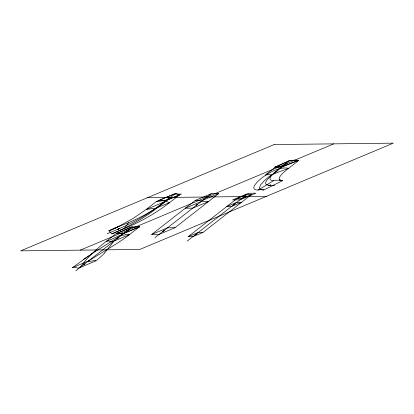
<?xml version="1.0" encoding="UTF-8"?>
<svg xmlns="http://www.w3.org/2000/svg" width="414" height="414" viewBox="0 0 414 414"><rect width="100%" height="100%" fill="white"/><g stroke="black" fill="none" stroke-linecap="round" stroke-linejoin="round"><path stroke-width="0.62" d="M117.995 226.737L132.941 218.561L146.183 209.453L165.755 201.245C154.381 210.033 141.697 217.045 128.48 222.649L128.174 223.125M128.004 223.389L127.553 224.077M127.481 224.186L127.196 224.616M127.119 224.719L124.076 228.787L120.655 230.018M135.657 226.903L138.757 226.308L139.435 226.846L129.37 234.712L114.362 240.922A18.133 3.364 -24 0 1 113.948 241.139L104.659 252.887M86.464 257.446L72.512 267.656L74.758 267.087L77.454 268.132L79.954 267.573L86.454 259.438L93.931 251.759L102.449 244.348L116.153 233.579L131.994 226.934L139.44 226.846L132.056 229.998M263.811 189.979C262.626 189.043 260.913 189.596 259.759 189.71C257.275 190.668 252.178 189.783 254.144 186.207C256.054 182.729 259.226 180.178 262.16 177.596C269.762 172.276 278.995 166.609 288.651 168.275L271.056 174.936L264.339 180.659L260.603 184.841L259.387 187.832L259.79 188.919L260.748 189.555A40.955 7.602 -24 0 0 263.811 189.979L282.7 180.623A33.767 6.267 -24 0 1 279.895 180.142C277.784 180.085 275.688 180.369 273.613 180.716C263.521 180.281 277.204 170.32 279.45 168.384L289.521 160.518L294.996 160.078L298.722 160.409L288.651 168.275C286.307 170.087 273.043 180.219 282.653 180.607A34.046 6.319 -24 0 1 279.502 179.852M124.076 228.787C140.17 221.966 155.617 213.422 169.471 202.72L179.541 194.854L175.826 193.379L161.755 199.129L156.254 201.587L146.183 209.453L154.458 208.278M75.762 270.849L132.035 227.017A18.185 3.374 -24 0 1 132.056 227.105L132.759 227.467L135.306 226.996M175.826 193.379L157.361 207.797C145.945 216.646 133.396 223.969 120.35 230.137A40.955 7.602 -24 0 1 111.971 233.863L108.908 230.857L114.678 228.228M151.71 234.448L195.356 200.366L211.197 193.721L218.644 193.633L174.998 227.716L159.157 234.36L151.71 234.448L167.551 227.803L174.998 227.716M154.965 237.636L211.197 193.721M289.521 160.518L275.434 167.142L265.364 175.003L269.141 174.579L271.056 174.936M188.106 236.725L236.782 198.71L246.92 194.461L251.686 194.404L203.01 232.42L192.872 236.668L188.106 236.725L198.244 232.477L203.01 232.42M187.164 241.129L246.92 194.461M286.162 163.804L276.128 171.65C273.701 173.818 258.564 184.654 269.535 185.348M169.781 197.437L159.69 205.303C147.079 215.052 133.013 222.825 118.357 229.04M83.4 259.594L93.714 252.54M86.987 257.089L88.032 256.364M88.56 256.007L89.621 255.283M90.692 254.558L92.011 253.673M92.255 253.513L92.736 253.187M93.29 252.819L121.928 234.795L122.539 235.338L125.411 234.816M94.692 251.893L95.184 251.567M258.119 190.047L273.499 180.737M72.512 267.656L88.348 261.017L115.936 244.079A101.145 18.78 -24 0 0 129.442 234.691M79.954 267.573L95.8 260.923L95.629 260.473L95.034 260.396L89.522 261.513L88.41 261.224A18.133 3.364 -24 0 0 88.389 261.099L88.363 261.043M111.971 233.863L120.521 230.07M117.742 226.862L116.789 227.312M118.999 226.246A34.046 6.319 -24 0 1 108.908 230.862A33.767 6.267 -24 0 0 116.986 227.229L117.11 227.167M122.171 231.172L129.121 227.886L131.999 226.929M112.101 239.038L119.051 235.752L121.928 234.795M121.876 231.312L116.158 233.574L123.6 233.486L139.44 226.846M111.806 239.178L106.082 241.445L108.333 240.87L111.024 241.911L113.534 241.352M114.657 228.238L115.03 228.073M114.963 228.104L115.584 227.829M115.558 227.845L116.086 227.612M116.21 227.56L116.52 227.426M117.322 227.084L128.48 222.649M107.154 233.744L118.295 229.066M80.28 250.139L333.72 143.86M218.644 193.633L202.803 200.278L195.356 200.366M251.686 194.404L241.548 198.653L236.782 198.71M119.387 230.515L119.713 230.386M298.722 160.409L281.127 167.075L279.15 166.718L275.434 167.142M179.541 194.854L167.432 199.936L156.254 201.587M131.724 230.101L124.433 233.056A18.133 3.364 -24 0 1 124.019 233.273L121.504 234.05L119.91 233.553M125.53 234.785L128.682 234.174L129.37 234.712M285.5 164.12L286.022 163.716A1.728 0.321 -24 0 1 286.757 163.499L287.037 163.504L286.302 163.892A1.728 0.321 -24 0 1 285.562 164.11M196.153 234.267L196.433 234.277L195.698 234.66A1.728 0.321 -24 0 1 194.958 234.878L195.418 234.484A1.728 0.321 -24 0 1 196.153 234.267M156.316 207.978L169.471 202.72L165.833 201.266M116.153 233.579L118.145 232.989L119.894 233.543M260.851 189.545L261.296 189.498M147.42 197.706L266.58 196.293M269.592 185.348L274.767 185.301M279.973 180.147L280.35 180.162M280.49 180.173L280.904 180.214M104.623 252.897A101.145 18.78 -24 0 1 95.877 260.903M117.566 229.372L119.144 228.673L117.566 229.372M268.603 185.757L270.461 184.898L268.603 185.757M83.286 264.572L83.556 264.603A1.728 0.321 -24 0 0 84.296 264.38L85.03 263.997L84.756 263.987A1.728 0.321 -24 0 0 84.016 264.204L83.307 264.556M116.862 238.355L117.126 238.381A1.728 0.321 -24 0 0 117.866 238.164L118.601 237.781L118.326 237.771A1.728 0.321 -24 0 0 117.586 237.988L116.862 238.355M126.932 230.489L127.201 230.52A1.728 0.321 -24 0 0 127.936 230.298L128.671 229.915L128.397 229.905A1.728 0.321 -24 0 0 127.657 230.122L126.948 230.474M168.917 197.721L169.186 197.747A1.728 0.321 -24 0 0 169.921 197.525L170.656 197.142L170.382 197.131A1.728 0.321 -24 0 0 169.642 197.354L168.917 197.721M162.49 231.359L162.759 231.39A1.728 0.321 -24 0 0 163.494 231.167L164.229 230.784L163.954 230.774A1.728 0.321 -24 0 0 163.214 230.991L162.49 231.359M196.06 205.142L196.329 205.168A1.728 0.321 -24 0 0 197.069 204.951L197.587 204.547A1.728 0.321 -24 0 0 196.79 204.775L196.081 205.121M206.136 197.276L206.4 197.307A1.728 0.321 -24 0 0 207.14 197.085L207.875 196.702L207.6 196.691A1.728 0.321 -24 0 0 206.86 196.909L206.136 197.276M233.299 204.702L233.563 204.728A1.728 0.321 -24 0 0 234.303 204.511L235.038 204.128L234.764 204.118A1.728 0.321 -24 0 0 234.024 204.335L233.341 204.661M243.37 196.836L243.639 196.862A1.728 0.321 -24 0 0 244.374 196.645L245.109 196.262L244.834 196.252A1.728 0.321 -24 0 0 244.094 196.469L243.385 196.816M275.263 171.929L275.533 171.96A1.728 0.321 -24 0 0 276.267 171.738L277.002 171.355L276.728 171.344A1.728 0.321 -24 0 0 275.988 171.562L275.263 171.929M274.146 144.564L20.7 250.843L139.854 249.435L393.3 143.151L274.146 144.564M173.978 194.161L158.138 200.806L165.584 200.718L181.425 194.073L173.978 194.161M290.359 160.523L274.518 167.168L281.965 167.08L297.806 160.435L290.359 160.523M201.126 201.587L185.286 208.226L192.733 208.138L208.573 201.499L201.126 201.587M248.431 193.281L232.59 199.921L240.037 199.833L255.878 193.193L248.431 193.281M236.849 202.327L226.712 206.576L231.478 206.519L241.616 202.27L236.849 202.327"/></g></svg>
